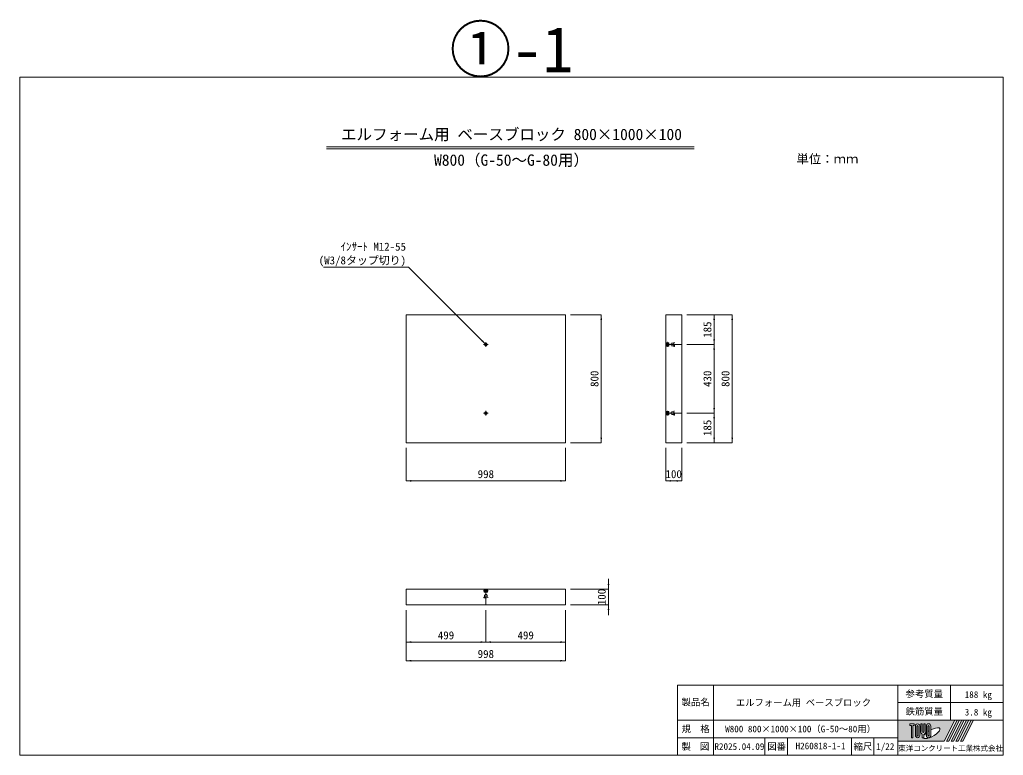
# Model space of a CAD drawing. Units: millimetres at full size; some dimension numbers follow another scale. Extents: x 48 to 43288, y -58809 to -8936.
# Drawn here: x 48 to 6208, y -41750 to -37144 of the extents above; entities that cross this region are included whole.
import ezdxf
from ezdxf.enums import TextEntityAlignment as Align

# ---------------------------------------------------------------- set-up
doc = ezdxf.new("R2010")
doc.units = ezdxf.units.MM
doc.header["$LTSCALE"] = 75
doc.linetypes.add('USER2', pattern=[8.5725, 5.715, -0.9525, 0.9525, -0.9525])
doc.linetypes.add('USER3', pattern=[0.405, 0.225, -0.18])
for name, color, linetype, lineweight in [('_0-0_', 7, 'Continuous', 9), ('寸法線', 7, 'Continuous', 9), ('引出線', 4, 'Continuous', 9), ('本体', 7, 'Continuous', 9), ('枠', 5, 'Continuous', 5), ('補助線', 8, 'Continuous', 13), ('ｲﾝｻｰﾄ', 3, 'USER3', 5)]:
    doc.layers.add(name, color=color, linetype=linetype, lineweight=lineweight)
doc.styles.add('ＭＳ ゴシック', font='')
doc.styles.get('ＭＳ ゴシック').set_extended_font_data('MS Gothic')

# ---------------------------------------------------------------- blocks, each defined once
blk = doc.blocks.new('filled_arrow')
at = {"color": 0, "linetype": 'Continuous', "lineweight": -2}
blk.add_solid([(7.5, 1.25), (0, 0), (7.5, -1.25)], dxfattribs=at)

msp = doc.modelspace()

# ---------------------------------------------------------------- hatches: boundary and pattern name
at = {"layer": '枠'}
h = msp.add_hatch(color=7, dxfattribs=at)
h.paths.add_polyline_path([(5547.52, -41529.88), (5547.52, -41661.88), (5837.92, -41661.88), (5903.92, -41529.88)])
edge = h.paths.add_edge_path(flags=16)
edge.add_ellipse((5758.36, -41611.14), major_axis=(51.71744, 28.94828), ratio=0.3471473417839755, start_angle=-144.31121551620072, end_angle=72.18990366955182, ccw=False)
edge.add_ellipse((5739.21, -41623.63), major_axis=(-0, 17.6), ratio=0.8463541477272727, start_angle=-160.70345668549217, end_angle=-90.00000000003904)
edge.add_line((5754.11, -41623.63), (5754.11, -41590.08))
edge = h.paths.add_edge_path(flags=16)
edge.add_ellipse((5739.21, -41568.13), major_axis=(-0, 16.24615), ratio=0.8463541586519492, start_angle=-89.99999999999164, end_angle=90.00000000000801, ccw=False)
edge.add_line((5752.96, -41568.13), (5752.96, -41623.63))
edge.add_ellipse((5739.21, -41623.63), major_axis=(0, 16.24615), ratio=0.8463541586519492, start_angle=90.00000000000955, end_angle=-89.99999999999051, ccw=False)
edge.add_line((5725.46, -41623.63), (5725.46, -41568.13))
edge = h.paths.add_edge_path(flags=16)
edge.add_line((5743.8, -41568.13), (5743.8, -41623.63))
edge.add_ellipse((5739.21, -41623.63), major_axis=(-0, 5.41538), ratio=0.8463540450032638, start_angle=89.99999999995185, end_angle=-90.00000000004849, ccw=False)
edge.add_line((5734.63, -41623.63), (5734.63, -41568.13))
edge.add_ellipse((5739.21, -41568.13), major_axis=(-0, 5.41538), ratio=0.8463540450032638, start_angle=-90.00000000008623, end_angle=89.99999999991343, ccw=False)
edge = h.paths.add_edge_path(flags=16)
edge.add_line((5742.65, -41596.5), (5742.65, -41623.63))
edge.add_ellipse((5739.21, -41623.63), major_axis=(0, 4.06154), ratio=0.8463542628432875, start_angle=90.0000000001412, end_angle=-89.99999999985943, ccw=False)
edge.add_line((5735.78, -41623.63), (5735.78, -41600.94))
edge.add_ellipse((5758.36, -41611.14), major_axis=(51.71744, 28.94828), ratio=0.34714734178397555, start_angle=107.79174141112958, end_angle=126.4713182157414, ccw=False)
edge = h.paths.add_edge_path(flags=16)
edge.add_line((5718.59, -41551.88), (5718.59, -41601.63))
edge.add_ellipse((5704.84, -41601.63), major_axis=(0, 16.24615), ratio=0.8463541586519492, start_angle=-163.341166640683, end_angle=-89.99999999999886, ccw=False)
edge.add_line((5709.42, -41616.95), (5709.42, -41639.88))
edge.add_line((5709.42, -41639.88), (5700.25, -41639.88))
edge.add_line((5700.25, -41639.88), (5700.25, -41616.95))
edge.add_ellipse((5704.84, -41601.63), major_axis=(-0, 16.24615), ratio=0.8463541586519492, start_angle=89.99999999999824, end_angle=163.341166640683, ccw=False)
edge.add_line((5691.09, -41601.63), (5691.09, -41551.88))
edge.add_line((5691.09, -41551.88), (5700.25, -41551.88))
edge.add_line((5700.25, -41551.88), (5700.25, -41601.63))
edge.add_ellipse((5704.84, -41601.63), major_axis=(0, 5.41538), ratio=0.8463540450032638, start_angle=90.00000000001921, end_angle=-89.9999999999812)
edge.add_line((5709.42, -41601.63), (5709.42, -41551.88))
edge.add_line((5709.42, -41551.88), (5718.59, -41551.88))
edge = h.paths.add_edge_path(flags=16)
edge.add_line((5724.32, -41609.62), (5724.32, -41623.63))
edge.add_ellipse((5739.21, -41623.63), major_axis=(0, 17.6), ratio=0.8463541477272727, start_angle=90.0000000000089, end_angle=-171.54427023795384)
edge.add_ellipse((5758.36, -41611.14), major_axis=(51.71744, 28.94828), ratio=0.34714734178397555, start_angle=-178.6495357001653, end_angle=-148.2924416644072, ccw=False)
edge.add_line((5707.45, -41641.23), (5710.57, -41641.23))
edge.add_line((5710.57, -41641.23), (5710.57, -41624.07))
edge.add_ellipse((5758.36, -41611.14), major_axis=(51.71744, 28.94828), ratio=0.3471473417839755, start_angle=148.21912000477957, end_angle=165.90812145711823, ccw=False)
edge = h.paths.add_edge_path(flags=16)
edge.add_ellipse((5670.46, -41568.13), major_axis=(0, 16.24615), ratio=0.8463541586519492, start_angle=-89.99999999995396, end_angle=90.00000000004627, ccw=False)
edge.add_line((5684.21, -41568.13), (5684.21, -41623.63))
edge.add_ellipse((5670.46, -41623.63), major_axis=(-0, 16.24615), ratio=0.8463541586519492, start_angle=89.9999999999743, end_angle=-90.00000000002598, ccw=False)
edge.add_line((5656.71, -41623.63), (5656.71, -41568.13))
edge = h.paths.add_edge_path(flags=16)
edge.add_line((5675.05, -41568.13), (5675.05, -41623.63))
edge.add_ellipse((5670.46, -41623.63), major_axis=(0, 5.41538), ratio=0.8463540450032638, start_angle=90.0000000000386, end_angle=-89.99999999996095, ccw=False)
edge.add_line((5665.88, -41623.63), (5665.88, -41568.13))
edge.add_ellipse((5670.46, -41568.13), major_axis=(-0, 5.41538), ratio=0.8463540450032638, start_angle=-90.00000000008623, end_angle=89.99999999991343, ccw=False)
h.paths.add_polyline_path([(5649.84, -41551.88), (5649.84, -41562.71), (5640.67, -41562.71), (5640.67, -41639.88), (5631.5, -41639.88), (5631.5, -41562.71), (5622.34, -41562.71), (5622.34, -41551.88)], flags=16)
for points in [[(5852.44, -41661.88), (5866.96, -41661.88), (5932.96, -41529.88), (5918.44, -41529.88)], [(5962, -41529.88), (5947.48, -41529.88), (5881.48, -41661.88), (5896, -41661.88)], [(5991.04, -41529.88), (5976.52, -41529.88), (5910.52, -41661.88), (5925.04, -41661.88)], [(6020.08, -41529.88), (6005.56, -41529.88), (5939.56, -41661.88), (5954.08, -41661.88)]]:
    msp.add_hatch(color=7, dxfattribs=at).paths.add_polyline_path(points)

# ---------------------------------------------------------------- linework, layer by layer
at = {"layer": '_0-0_'}
for p, q in [((1968.75, -37940.9), (4271.2, -37940.9)), ((1968.61, -37952.79), (4271.2, -37952.79))]:
    msp.add_line(p, q, dxfattribs=at)
at = {"layer": '寸法線'}
for p, q in [((3497.87, -38992.58), (3689.5, -38992.58)), ((3689.5, -39792.58), (3689.5, -38992.58)), ((4225.22, -38992.58), (4509.65, -38992.58)), ((4225.22, -38992.58), (4396.55, -38992.58)), ((4396.55, -39177.58), (4396.55, -38992.58)), ((4509.65, -39792.58), (4509.65, -38992.58)), ((4225.22, -39177.58), (4396.55, -39177.58)), ((4225.22, -39177.58), (4396.55, -39177.58)), ((4396.55, -39607.58), (4396.55, -39177.58)), ((4225.22, -39607.58), (4396.55, -39607.58)), ((4225.22, -39607.58), (4396.55, -39607.58)), ((4396.55, -39792.58), (4396.55, -39607.58)), ((3497.87, -39792.58), (3689.5, -39792.58)), ((4225.22, -39792.58), (4509.65, -39792.58)), ((4225.22, -39792.58), (4396.55, -39792.58)), ((2467.87, -39824.58), (2467.87, -40031.66)), ((3465.87, -39824.58), (3465.87, -40031.66)), ((4093.22, -39824.58), (4093.22, -40031.66)), ((4193.22, -39824.58), (4193.22, -40031.66)), ((2467.87, -40031.66), (3465.87, -40031.66)), ((4093.22, -40031.66), (4193.22, -40031.66)), ((3734.86, -40872.75), (3734.86, -40644.75)), ((3497.87, -40708.75), (3734.86, -40708.75)), ((2467.87, -40840.75), (2467.87, -41157.76)), ((2467.87, -40840.75), (2467.87, -41041.11)), ((2966.87, -40840.75), (2966.87, -41041.11)), ((2966.87, -40840.75), (2966.87, -41041.11)), ((3465.87, -40840.75), (3465.87, -41157.76)), ((3465.87, -40840.75), (3465.87, -41041.11)), ((3497.87, -40808.75), (3734.86, -40808.75)), ((2467.87, -41041.11), (2966.87, -41041.11)), ((2966.87, -41041.11), (3465.87, -41041.11)), ((2467.87, -41157.76), (3465.87, -41157.76))]:
    msp.add_line(p, q, dxfattribs=at)
at = {"layer": '寸法線', "linetype": 'USER2'}
for p, q in [((2951.98, -39177.58), (2981.76, -39177.58)), ((2966.87, -39192.47), (2966.87, -39162.69)), ((2951.98, -39607.58), (2981.76, -39607.58)), ((2966.87, -39622.47), (2966.87, -39592.69))]:
    msp.add_line(p, q, dxfattribs=at)
at = {"layer": '引出線'}
msp.add_lwpolyline([(2966.87, -39177.58), (2483.46, -38694.17), (1950.44, -38694.17)], dxfattribs=at)
at = {"layer": '本体'}
for p, q in [((3465.87, -38992.58), (2467.87, -38992.58)), ((2467.87, -38992.58), (2467.87, -39792.58)), ((2467.87, -38992.58), (2467.87, -39792.58)), ((3465.87, -39792.58), (3465.87, -38992.58)), ((4093.22, -38992.58), (4193.22, -38992.58)), ((4093.22, -38992.58), (4093.22, -39792.58)), ((4193.22, -38992.58), (4193.22, -39792.58)), ((2467.87, -39792.58), (3465.87, -39792.58)), ((4093.22, -39792.58), (4193.22, -39792.58)), ((2467.87, -40708.75), (2467.87, -40808.75)), ((2467.87, -40708.75), (3465.87, -40708.75)), ((3465.87, -40708.75), (3465.87, -40808.75)), ((2467.87, -40808.75), (3465.87, -40808.75))]:
    msp.add_line(p, q, dxfattribs=at)
at = {"layer": '枠', "lineweight": 20}
for p, q in [((47.52, -37503.88), (6207.52, -37503.88)), ((47.52, -41749.88), (47.52, -37503.88)), ((6207.52, -41749.88), (6207.52, -37503.88)), ((4166.05, -41749.88), (4166.05, -41309.88)), ((6207.52, -41309.88), (4166.05, -41309.88)), ((4392.6, -41749.88), (4392.6, -41309.88)), ((5547.52, -41749.88), (5547.52, -41309.88)), ((5877.52, -41529.88), (5877.52, -41309.88)), ((6207.52, -41419.88), (5547.52, -41419.88)), ((6207.52, -41529.88), (4166.05, -41529.88)), ((5547.52, -41639.88), (4166.05, -41639.88)), ((4714.95, -41749.88), (4714.95, -41639.88)), ((4854.95, -41749.88), (4854.95, -41639.88)), ((5257.52, -41749.88), (5257.52, -41639.88)), ((5397.52, -41749.88), (5397.52, -41639.88)), ((47.52, -41749.88), (6207.52, -41749.88))]:
    msp.add_line(p, q, dxfattribs=at)
at = {"layer": '枠'}
for p, q in [((5547.52, -41529.88), (5903.92, -41529.88)), ((5547.52, -41529.88), (5547.52, -41661.88)), ((5622.34, -41551.88), (5622.34, -41562.71)), ((5622.34, -41551.88), (5649.84, -41551.88)), ((5631.5, -41562.71), (5622.34, -41562.71)), ((5631.5, -41562.71), (5631.5, -41639.88)), ((5640.67, -41562.71), (5640.67, -41639.88)), ((5649.84, -41562.71), (5640.67, -41562.71)), ((5649.84, -41551.88), (5649.84, -41562.71)), ((5656.71, -41568.13), (5656.71, -41623.63)), ((5665.88, -41623.63), (5665.88, -41568.13)), ((5675.05, -41568.13), (5675.05, -41623.63)), ((5684.21, -41623.63), (5684.21, -41568.13)), ((5691.09, -41551.88), (5700.25, -41551.88)), ((5691.09, -41601.63), (5691.09, -41551.88)), ((5700.25, -41551.88), (5700.25, -41601.63)), ((5709.42, -41551.88), (5718.59, -41551.88)), ((5709.42, -41601.63), (5709.42, -41551.88)), ((5718.59, -41551.88), (5718.59, -41601.63)), ((5725.46, -41568.13), (5725.46, -41623.63)), ((5734.63, -41623.63), (5734.63, -41568.13)), ((5743.8, -41568.13), (5743.8, -41623.63)), ((5752.96, -41623.63), (5752.96, -41568.13)), ((5903.92, -41529.88), (5837.92, -41661.88)), ((5918.44, -41529.88), (5852.44, -41661.88)), ((5932.96, -41529.88), (5866.96, -41661.88)), ((5947.48, -41529.88), (5881.48, -41661.88)), ((5962, -41529.88), (5896, -41661.88)), ((5976.52, -41529.88), (5910.52, -41661.88)), ((5918.44, -41529.88), (5932.96, -41529.88)), ((5991.04, -41529.88), (5925.04, -41661.88)), ((6005.56, -41529.88), (5939.56, -41661.88)), ((5947.48, -41529.88), (5962, -41529.88)), ((6020.08, -41529.88), (5954.08, -41661.88)), ((5976.52, -41529.88), (5991.04, -41529.88)), ((6005.56, -41529.88), (6020.08, -41529.88)), ((5640.67, -41639.88), (5631.5, -41639.88)), ((5700.25, -41616.95), (5700.25, -41639.88)), ((5709.42, -41639.88), (5700.25, -41639.88)), ((5707.45, -41641.23), (5710.57, -41641.23)), ((5709.42, -41616.95), (5709.42, -41639.88)), ((5710.57, -41624.07), (5710.57, -41641.23)), ((5724.32, -41609.62), (5724.32, -41623.63)), ((5735.78, -41623.63), (5735.78, -41600.94)), ((5742.65, -41596.5), (5742.65, -41623.63)), ((5754.11, -41623.63), (5754.11, -41590.08)), ((5547.52, -41661.88), (5837.92, -41661.88)), ((5852.44, -41661.88), (5866.96, -41661.88)), ((5881.48, -41661.88), (5896, -41661.88)), ((5910.52, -41661.88), (5925.04, -41661.88)), ((5939.56, -41661.88), (5954.08, -41661.88))]:
    msp.add_line(p, q, dxfattribs=at)
for centre, major_axis, ratio, start_param, end_param in [((5670.46, -41568.13), (0, 16.24615), 0.846354, 4.71238898038537, 7.853981633975168), ((5670.46, -41568.13), (-0, 5.41538), 0.846354, 4.712388980383416, 7.853981633973203), ((5739.21, -41568.13), (-0, 16.24615), 0.846354, 4.712388980384813, 7.853981633974601), ((5739.21, -41568.13), (-0, 5.41538), 0.846354, 4.712388980383416, 7.853981633973203), ((5758.36, -41611.14), (51.71744, 28.94828), 0.347147, 4.262185332381571, 7.742916281338565), ((5670.46, -41623.63), (-0, 16.24615), 0.846354, 1.5707963267945175, 4.712388980384306), ((5670.46, -41623.63), (0, 5.41538), 0.846354, 1.5707963267954668, 4.712388980385267), ((5704.84, -41601.63), (-0, 16.24615), 0.846354, 1.5707963267948708, 2.8017557441349856), ((5704.84, -41601.63), (0, 5.41538), 0.846354, 1.5707963267951803, 4.712388980384968), ((5758.36, -41611.14), (51.71744, 28.94828), 0.347147, 3.2093975090572004, 4.200445063285498), ((5704.84, -41601.63), (0, 16.24615), 0.846354, 3.4814295630446, 4.7123889803847065), ((5758.36, -41611.14), (51.71744, 28.94828), 0.347147, 2.0815196641224487, 2.5155126073167438), ((5739.21, -41623.63), (0, 17.6), 0.846354, 1.570796326795028, 3.315467866329282), ((5739.21, -41623.63), (0, 16.24615), 0.846354, 1.5707963267950384, 4.712388980384831), ((5739.21, -41623.63), (-0, 5.41538), 0.846354, 1.5707963267941856, 4.712388980383974), ((5758.36, -41611.14), (51.71744, 28.94828), 0.347147, 1.681740509796976, 1.8219833196615158), ((5739.21, -41623.63), (0, 4.06154), 0.846354, 1.5707963267969827, 4.712388980386767), ((5739.21, -41623.63), (-0, 17.6), 0.846354, 3.53384380001426, 4.712388980384113)]:
    msp.add_ellipse(centre, major_axis=major_axis, ratio=ratio, start_param=start_param, end_param=end_param, dxfattribs=at)
at = {"layer": '補助線'}
for p, q in [((4193.22, -39177.58), (4093.22, -39177.58)), ((4093.22, -39177.58), (4148.22, -39177.58)), ((4193.22, -39607.58), (4093.22, -39607.58)), ((4093.22, -39607.58), (4148.22, -39607.58)), ((2966.87, -40808.75), (2966.87, -40708.75)), ((2966.87, -40708.75), (2966.87, -40763.75))]:
    msp.add_line(p, q, dxfattribs=at)
at = {"layer": 'ｲﾝｻｰﾄ'}
for p, q in [((4093.22, -39166.83), (4102.47, -39165.58)), ((4093.22, -39188.33), (4093.22, -39166.83)), ((4098.22, -39185.83), (4098.22, -39169.33)), ((4098.22, -39169.33), (4144.22, -39169.33)), ((4098.22, -39172.33), (4128.22, -39172.33)), ((4102.47, -39190.83), (4102.47, -39164.33)), ((4102.47, -39164.33), (4103.97, -39164.33)), ((4103.97, -39190.83), (4103.97, -39164.33)), ((4113.22, -39166.83), (4103.97, -39165.58)), ((4113.22, -39188.33), (4113.22, -39166.83)), ((4128.22, -39182.83), (4128.22, -39172.33)), ((4144.22, -39164.83), (4148.22, -39164.83)), ((4144.22, -39190.33), (4144.22, -39164.83)), ((4148.22, -39190.33), (4148.22, -39164.83)), ((4093.22, -39188.33), (4102.47, -39189.58)), ((4098.22, -39182.83), (4128.22, -39182.83)), ((4098.22, -39185.83), (4144.22, -39185.83)), ((4102.47, -39190.83), (4103.97, -39190.83)), ((4113.22, -39188.33), (4103.97, -39189.58)), ((4144.22, -39190.33), (4148.22, -39190.33)), ((4093.22, -39596.83), (4102.47, -39595.58)), ((4093.22, -39618.33), (4093.22, -39596.83)), ((4098.22, -39615.83), (4098.22, -39599.33)), ((4098.22, -39599.33), (4144.22, -39599.33)), ((4098.22, -39602.33), (4128.22, -39602.33)), ((4102.47, -39620.83), (4102.47, -39594.33)), ((4102.47, -39594.33), (4103.97, -39594.33)), ((4103.97, -39620.83), (4103.97, -39594.33)), ((4113.22, -39596.83), (4103.97, -39595.58)), ((4113.22, -39618.33), (4113.22, -39596.83)), ((4128.22, -39612.83), (4128.22, -39602.33)), ((4144.22, -39594.83), (4148.22, -39594.83)), ((4144.22, -39620.33), (4144.22, -39594.83)), ((4148.22, -39620.33), (4148.22, -39594.83)), ((4093.22, -39618.33), (4102.47, -39619.58)), ((4098.22, -39612.83), (4128.22, -39612.83)), ((4098.22, -39615.83), (4144.22, -39615.83)), ((4102.47, -39620.83), (4103.97, -39620.83)), ((4113.22, -39618.33), (4103.97, -39619.58)), ((4144.22, -39620.33), (4148.22, -39620.33)), ((2956.12, -40708.75), (2954.87, -40718)), ((2956.12, -40708.75), (2977.62, -40708.75)), ((2958.62, -40713.75), (2975.12, -40713.75)), ((2958.62, -40713.75), (2958.62, -40759.75)), ((2961.62, -40713.75), (2961.62, -40743.75)), ((2972.12, -40713.75), (2972.12, -40743.75)), ((2975.12, -40713.75), (2975.12, -40759.75)), ((2977.62, -40708.75), (2978.87, -40718)), ((2953.62, -40718), (2953.62, -40719.5)), ((2953.62, -40718), (2980.12, -40718)), ((2953.62, -40719.5), (2980.12, -40719.5)), ((2954.12, -40759.75), (2954.12, -40763.75)), ((2954.12, -40759.75), (2979.62, -40759.75)), ((2954.12, -40763.75), (2979.62, -40763.75)), ((2956.12, -40728.75), (2954.87, -40719.5)), ((2956.12, -40728.75), (2977.62, -40728.75)), ((2961.62, -40743.75), (2972.12, -40743.75)), ((2977.62, -40728.75), (2978.87, -40719.5)), ((2979.62, -40759.75), (2979.62, -40763.75)), ((2980.12, -40718), (2980.12, -40719.5))]:
    msp.add_line(p, q, dxfattribs=at)
at = {"layer": 'ｲﾝｻｰﾄ', "linetype": 'Continuous', "lineweight": 9}
for centre in [(2966.87, -39177.58), (2966.87, -39607.58)]:
    msp.add_circle(centre, 8.25, dxfattribs=at)

# ---------------------------------------------------------------- block references
at = {"layer": '寸法線', "xscale": 4.27, "yscale": 4.27}
for p, rotation in [((3689.5, -38992.58), 270), ((4396.55, -38992.58), 270), ((4509.65, -38992.58), 270), ((4396.55, -39177.58), 90), ((4396.55, -39177.58), 270), ((4396.55, -39607.58), 90), ((4396.55, -39607.58), 270), ((3689.5, -39792.58), 90), ((4396.55, -39792.58), 90), ((4509.65, -39792.58), 90), ((3465.87, -40031.66), 180), ((4193.22, -40031.66), 180), ((3734.86, -40708.75), 90), ((3734.86, -40808.75), 270), ((2966.87, -41041.11), 180), ((3465.87, -41041.11), 180), ((3465.87, -41157.76), 180)]:
    msp.add_blockref('filled_arrow', p, dxfattribs=dict(at, rotation=rotation))
for p in [(2467.87, -40031.66), (4093.22, -40031.66), (2467.87, -41041.11), (2966.87, -41041.11), (2467.87, -41157.76)]:
    msp.add_blockref('filled_arrow', p, dxfattribs=at)
at = {"layer": '引出線', "xscale": 4.27, "yscale": 4.27, "rotation": 135}
msp.add_blockref('filled_arrow', (2966.87, -39177.58), dxfattribs=at)

# ---------------------------------------------------------------- texts
at = {"layer": '_0-0_', "style": 'ＭＳ ゴシック'}
for s, height, p in [('エルフォーム用 ベースブロック 800×1000×100', 71.21, (3127.52, -37919.49)), ('W800（G-50～G-80用）', 71.21, (3127.52, -38080.25)), ('単位：ｍｍ', 56.96, (5105.93, -38061.73))]:
    msp.add_text(s, height=height, dxfattribs=at).set_placement(p, align=Align.BOTTOM_CENTER)
msp.add_text('H260818-1-1', height=41.77, dxfattribs=at).set_placement((4906.71, -41724.44), align=Align.BOTTOM_LEFT)
at = {"layer": '寸法線', "style": 'ＭＳ ゴシック'}
for s, p in [('185', (4354.15, -39085.08)), ('800', (3647.1, -39392.58)), ('430', (4354.15, -39392.58)), ('800', (4467.25, -39392.58)), ('185', (4354.15, -39700.08)), ('100', (3692.46, -40758.75))]:
    msp.add_text(s, height=50.13, rotation=90, dxfattribs=at).set_placement(p, align=Align.MIDDLE_CENTER)
for s, p in [('998', (2966.87, -39989.26)), ('100', (4143.22, -39989.29)), ('499', (2717.37, -40998.71)), ('499', (3216.37, -40998.71)), ('998', (2966.87, -41115.36))]:
    msp.add_text(s, height=50.13, dxfattribs=at).set_placement(p, align=Align.MIDDLE_CENTER)
at = {"layer": '引出線', "style": 'ＭＳ ゴシック'}
for s, p in [('ｲﾝｻｰﾄ M12-55', (2057.2, -38605.55)), ('(W3/8タップ切り)', (1920.45, -38691.35))]:
    msp.add_text(s, height=50.13, dxfattribs=at).set_placement(p, align=Align.BOTTOM_LEFT)
at = {"layer": '枠', "color": 7, "style": 'ＭＳ ゴシック'}
for s, height, p in [('製品名', 41.77, (4280.59, -41417.08)), ('エルフォーム用 ベースブロック ', 41.77, (4970.06, -41419.88)), ('参考質量', 41.77, (5712.52, -41364.88)), ('188 kg', 41.77, (6050.93, -41369.82)), ('鉄筋質量', 41.77, (5712.52, -41474.88)), ('3.8 kg', 41.77, (6050.93, -41479.82)), ('規\u3000格', 41.77, (4280.59, -41584.88)), ('W800 800×1000×100（G-50～80用）', 41.77, (4937.83, -41584.88)), ('製  図', 41.77, (4279.32, -41694.88)), ('R2025.04.09', 41.77, (4554.84, -41694.88)), ('図番', 41.77, (4788.05, -41694.88)), ('縮尺', 41.77, (5328.13, -41694.88)), ('1/22', 41.77, (5468.44, -41694.88)), ('東洋コンクリート工業株式会社', 33.42, (5877.52, -41705.88))]:
    msp.add_text(s, height=height, dxfattribs=at).set_placement(p, align=Align.MIDDLE_CENTER)
at = {"layer": '補助線', "color": 1, "style": 'ＭＳ ゴシック'}
msp.add_text('①-1', height=284.8, dxfattribs=at).set_placement((3127.52, -37558.5), align=Align.BOTTOM_CENTER)

doc.saveas('drawing.dxf')
